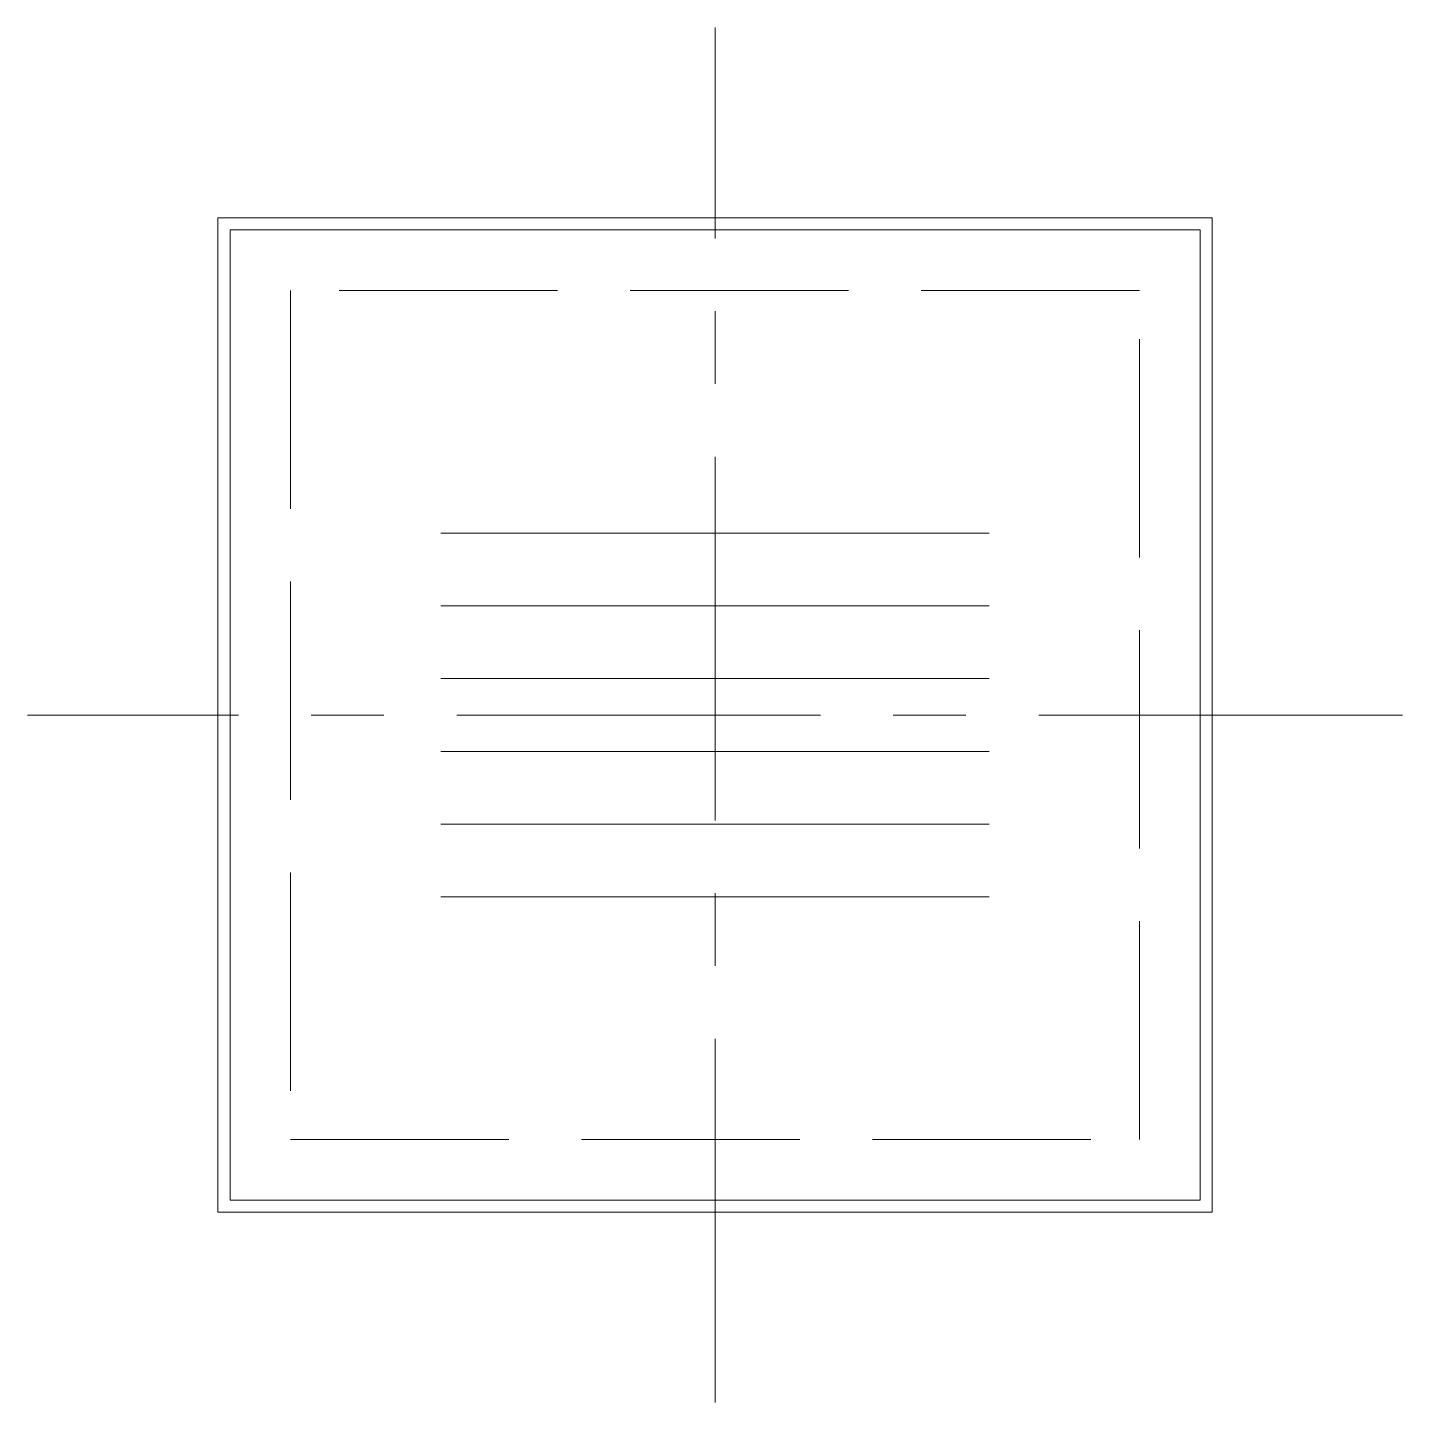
# Model space of a CAD drawing. Units: millimetres at full size. Extents: x -12803 to 120774, y -9413 to 101127.
# Drawn here: x 89966 to 90533, y 17093 to 17660 of the extents above; entities that cross this region are included whole.
import ezdxf

# ---------------------------------------------------------------- set-up
doc = ezdxf.new("R2010")
doc.units = ezdxf.units.MM
doc.header["$LTSCALE"] = 30
doc.linetypes.add('CHAIN1', pattern=[8, 5, -1, 1, -1])
doc.linetypes.add('DASHED3', pattern=[4, 3, -1])
doc.layers.add('0-0_NoName', color=7, linetype='Continuous')
doc.layers.add('2-B_金物', color=7, linetype='Continuous', lineweight=15)

# ---------------------------------------------------------------- blocks, each defined once
blk = doc.blocks.new('グループ部品-732')
at = {"layer": '2-B_金物', "linetype": 'CHAIN1'}
for p, q in [((90249.36, 17092.91), (90249.36, 17659.91)), ((90532.86, 17376.41), (89965.85, 17376.41))]:
    blk.add_line(p, q, dxfattribs=at)
at = {"layer": '2-B_金物'}
for p, q in [((90454.36, 17581.41), (90044.36, 17581.41)), ((90044.36, 17581.41), (90044.36, 17171.41)), ((90449.36, 17576.41), (90049.36, 17576.41)), ((90049.36, 17576.41), (90049.36, 17176.41)), ((90449.36, 17176.41), (90449.36, 17576.41)), ((90362.47, 17451.41), (90136.25, 17451.41)), ((90362.47, 17421.41), (90136.25, 17421.41)), ((90362.47, 17391.41), (90136.25, 17391.41)), ((90362.47, 17361.41), (90136.25, 17361.41)), ((90362.47, 17331.41), (90136.25, 17331.41)), ((90362.47, 17301.41), (90136.25, 17301.41)), ((90049.36, 17176.41), (90449.36, 17176.41))]:
    blk.add_line(p, q, dxfattribs=at)
at = {"layer": '2-B_金物', "linetype": 'DASHED3'}
for p, q in [((90424.36, 17551.41), (90074.36, 17551.41)), ((90074.36, 17551.41), (90074.36, 17201.41)), ((90424.36, 17201.41), (90424.36, 17551.41)), ((90074.36, 17201.41), (90424.36, 17201.41))]:
    blk.add_line(p, q, dxfattribs=at)
at = {"layer": '2-B_金物'}
blk.add_lwpolyline([(90044.36, 17171.41), (90454.36, 17171.41), (90454.36, 17581.41)], dxfattribs=at)

msp = doc.modelspace()

# ---------------------------------------------------------------- block references
at = {"layer": '0-0_NoName'}
msp.add_blockref('グループ部品-732', (0, 0), dxfattribs=at)

doc.saveas('drawing.dxf')
